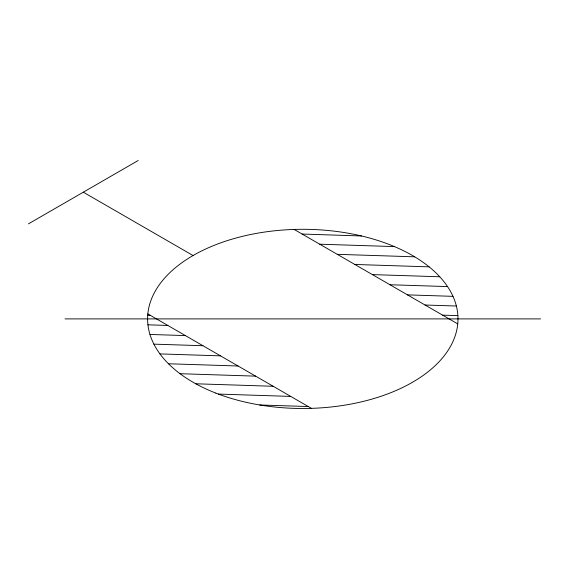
<?xml version="1.0" encoding="UTF-8"?>
<svg xmlns="http://www.w3.org/2000/svg" width="569" height="569" viewBox="0 0 569 569"><rect width="100%" height="100%" fill="white"/><g stroke="black" fill="none" stroke-linecap="round" stroke-linejoin="round"><path stroke-width="0.85" d="M28.45 223.859L138.189 160.508M65.03 318.896L540.55 318.896M302.153 234.051L361.535 235.964M319.714 244.193L394.452 246.597M337.268 254.329L414.694 256.818M354.828 264.464L429.118 266.854M372.382 274.599L439.759 276.769M389.943 284.742L447.54 286.591M407.504 294.877L452.981 296.342M425.057 305.012L456.366 306.022M442.618 315.148L457.874 315.639M147.727 315.233L150.273 315.311M147.94 324.814L167.834 325.454M149.953 334.451L185.394 335.589M153.893 344.145L202.948 345.724M159.946 353.911L220.509 355.86M168.452 363.762L238.062 366.002M180.024 373.705L255.623 376.137M195.772 383.783L273.177 386.273M218.382 394.082L290.738 396.408M259.791 404.986L308.291 406.543M294.152 229.435L457.739 323.882M83.316 192.187L193.055 255.538M147.84 313.91L311.428 408.357M215.807 393.094A155.188 89.596 0 0 0 457.583 325.29A155.188 89.596 0 0 0 234.983 238.304A155.188 89.596 0 0 0 215.807 393.094"/></g></svg>
